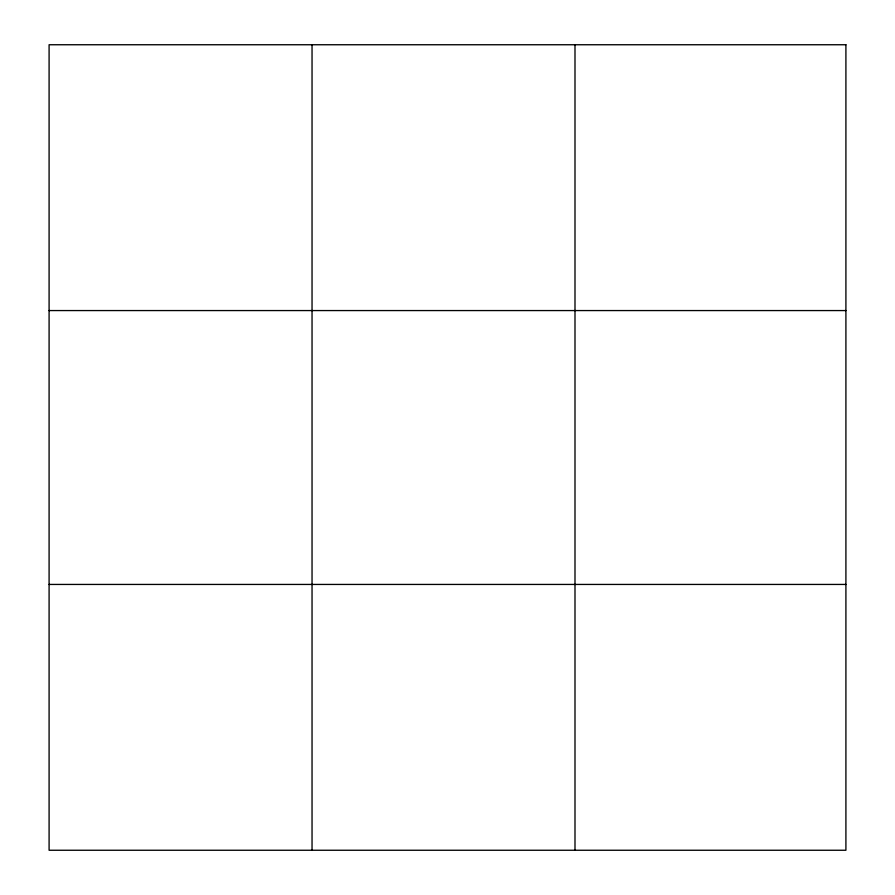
<?xml version="1.0" encoding="UTF-8"?>
<svg xmlns="http://www.w3.org/2000/svg" width="895" height="895" viewBox="0 0 895 895"><rect width="100%" height="100%" fill="white"/><g stroke="black" fill="none" stroke-linecap="round" stroke-linejoin="round"><path stroke-width="1.34" d="M312.042 850.25L312.042 44.75M574.993 850.25L574.993 44.75M49.091 310.565L845.909 310.565M49.091 584.435L845.909 584.435M845.909 44.75L845.909 850.25L49.091 850.25L49.091 44.75L845.909 44.75"/></g></svg>
